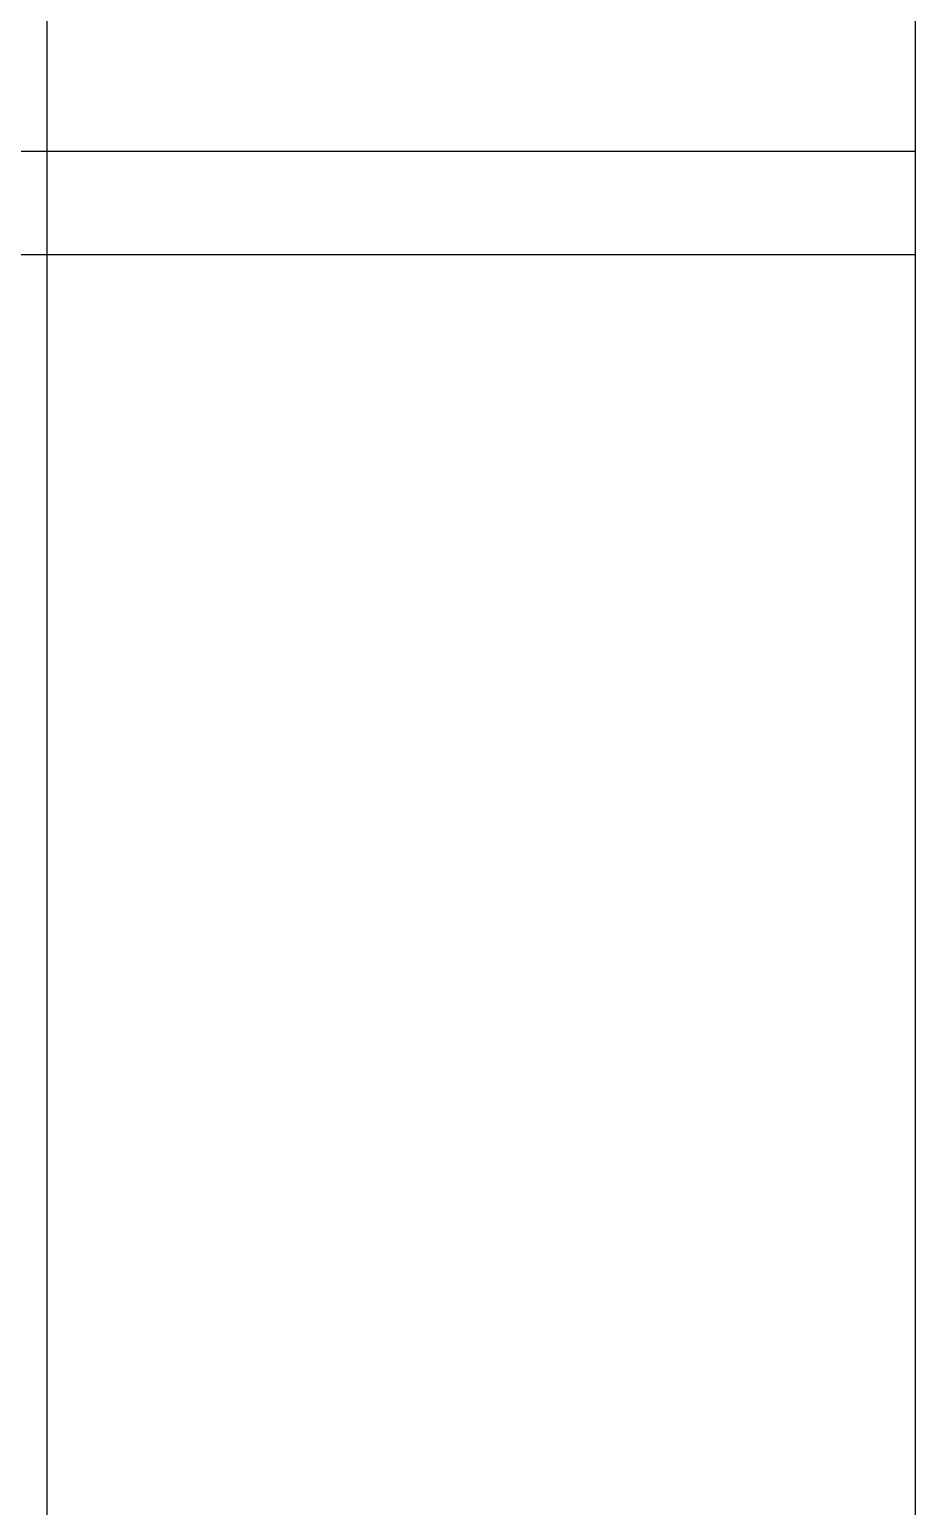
# Model space of a CAD drawing. Extents: x -178977 to 231842, y -29287 to 19916.
# Drawn here: x 32310.4 to 32567.5, y 7736.8 to 8165.2 of the extents above; entities that cross this region are included whole.
import ezdxf

# ---------------------------------------------------------------- set-up
doc = ezdxf.new("R2010")
doc.units = 0
doc.header["$LTSCALE"] = 0.25
doc.linetypes.add('DASHDOT', pattern=[25.4, 12.7, -6.35, 0, -6.35])
doc.layers.add('01-First Floor-FUR$0$FALSE CEILING', color=251, linetype='Continuous')
for name, color, linetype, lineweight in [('01-First Floor-FUR$0$LOADING', 253, 'Continuous', 5), ('01-First Floor-FUR$0$Walls', 251, 'Continuous', 5), ('E-LITE-CLNG-CNDT', 6, 'DASHDOT', 35)]:
    doc.layers.add(name, color=color, linetype=linetype, lineweight=lineweight)

# ---------------------------------------------------------------- blocks, each defined once
blk = doc.blocks.new('01-First Floor-FUR')
at = {"layer": '01-First Floor-FUR$0$FALSE CEILING', "linetype": 'Continuous'}
for p, q in [((32315.56, 5100), (32315.56, 8610)), ((29315.56, 8100), (32567.48, 8100))]:
    blk.add_line(p, q, dxfattribs=at)
at = {"layer": '01-First Floor-FUR$0$FALSE CEILING'}
blk.add_line((31565.56, 8130, -0.1), (32567.48, 8130, -0.1), dxfattribs=at)
blk.add_lwpolyline([(29315.56, 5100), (32567.48, 5100), (32567.48, 8610), (29315.56, 8610)], close=True, dxfattribs=at)
at = {"layer": '01-First Floor-FUR$0$LOADING'}
blk.add_line((31565.56, 8130, -0.1), (32567.48, 8130, -0.1), dxfattribs=at)
at = {"layer": '01-First Floor-FUR$0$Walls'}
blk.add_line((32567.48, 8610), (32567.48, 6615), dxfattribs=at)

msp = doc.modelspace()

# ---------------------------------------------------------------- block references
at = {"layer": 'E-LITE-CLNG-CNDT'}
msp.add_blockref('01-First Floor-FUR', (0, 0), dxfattribs=at)

doc.saveas('drawing.dxf')
